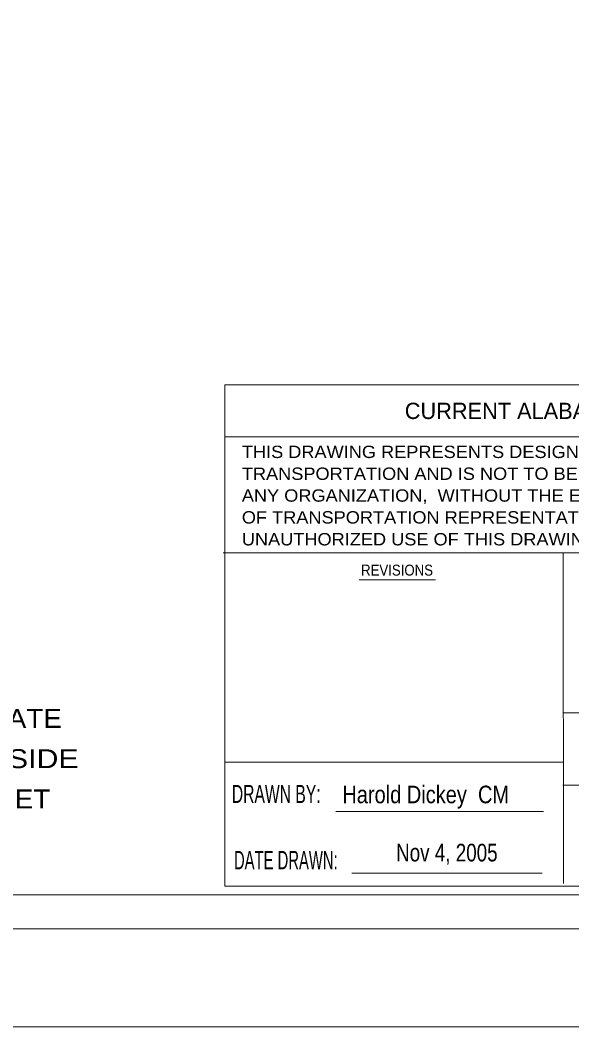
# Model space of a CAD drawing. Extents: x -3227 to 4033, y -3528 to 2082.
# Drawn here: x 1294 to 2440, y -3528 to -1437 of the extents above; entities that cross this region are included whole.
import ezdxf
from ezdxf.enums import TextEntityAlignment as Align

# ---------------------------------------------------------------- set-up
doc = ezdxf.new("R2010")
doc.units = 0
doc.header["$LTSCALE"] = 13
doc.layers.add('1', color=7, linetype='Continuous', lineweight=13)

msp = doc.modelspace()

# ---------------------------------------------------------------- linework, layer by layer
at = {"layer": '1'}
for p, q in [((3776.19, -2302.51), (1719.38, -2302.51)), ((3772.49, -2543.42), (1715.72, -2543.42)), ((2422.76, -3229.99), (2422.26, -2543.42)), ((1998.36, -2599.51), (2156.97, -2599.51)), ((2421.82, -2875.63), (3776.19, -2875.63)), ((1719.38, -2977.92), (2421.82, -2977.92)), ((1719.38, -2977.92), (2421.82, -2977.92)), ((2421.82, -3026.07), (3776.19, -3026.07)), ((1950.19, -3080.33), (2381.64, -3080.33)), ((1983.43, -3208.72), (2378.78, -3208.72))]:
    msp.add_line(p, q, dxfattribs=at)
for points in [[(4032.58, 2082.23), (4032.58, -3527.77), (-3227.42, -3527.77), (-3227.42, 2082.23)], [(-3099.2, -3323.96), (3882.18, -3323.96), (3882.18, 1980.5), (-3099.2, 1980.5)], [(3809.2, 1903.65), (-3017.58, 1903.65), (-3017.58, -3253.49), (3809.2, -3253.49)], [(3774.51, -2194.17), (1719.33, -2194.17), (1719.33, -3235.66), (3774.51, -3235.66)]]:
    msp.add_lwpolyline(points, close=True, dxfattribs=at)

# ---------------------------------------------------------------- texts
msp.add_text('CURRENT ALABAMA DEPARTMENT OF TRANSPORTATION', height=33.77, dxfattribs=at).set_placement((2730.59, -2265.14), align=Align.CENTER)
for s, height, width, p in [('THIS DRAWING REPRESENTS DESIGNS PREPARED FOR USE BY THE ALABAMA DEPARTMENT OF', 25.65, 1.1, (1754.76, -2346.22)), ('TRANSPORTATION AND IS NOT TO BE COPIED,  REPRODUCED,  ALTERED,  OR USED BY ANYONE,  OR', 25.65, 1.1, (1754.76, -2391.6)), ('ANY ORGANIZATION,  WITHOUT THE EXPRESSED WRITTEN CONSENT OF THE ALABAMA DEPARTMENT', 25.65, 1.1, (1754.76, -2436.91)), ('OF TRANSPORTATION REPRESENTATIVE AUTHORIZED TO APPROVE THIS USE.   ANYONE MAKING', 25.65, 1.1, (1754.76, -2482.28)), ('UNAUTHORIZED USE OF THIS DRAWING MAY BE PROSECUTED TO THE FULLEST EXTENT OF THE LAW.', 25.65, 1.1, (1754.76, -2527.71)), ('DRAWN BY:', 37.45, 0.65, (1733.95, -3062.67)), ('DATE DRAWN:', 38.37, 0.6, (1738.4, -3200.62))]:
    msp.add_text(s, height=height, dxfattribs=dict(at, width=width)).set_placement(p)
for s, height, width, p in [('REVISIONS', 22.81, 0.9, (2077.22, -2590.46)), ('ALL WIRE TO TERMINATE', 39.3, 1.1, (1022.73, -2906.69)), ('WITH 36" OF WIRE INSIDE', 39.3, 1.2, (1022.73, -2990.35)), ('Harold Dickey  CM', 36.57, 0.85, (2136.8, -3063.33)), ('EXISTING ATR CABINET', 39.3, 1.1, (1022.73, -3074.01)), ('Nov 4, 2005', 36.57, 0.8, (2180.7, -3184.11))]:
    msp.add_text(s, height=height, dxfattribs=dict(at, width=width)).set_placement(p, align=Align.CENTER)

doc.saveas('drawing.dxf')
